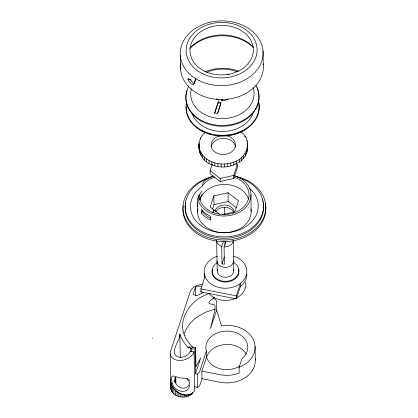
<?xml version="1.0" encoding="UTF-8"?>
<svg xmlns="http://www.w3.org/2000/svg" width="418" height="418" viewBox="0 0 418 418"><rect width="100%" height="100%" fill="white"/><g stroke="black" fill="none" stroke-linecap="round" stroke-linejoin="round"><path stroke-width="0.63" d="M170.696 381.765L170.22 352.254L190.253 291.607C191.413 288.399 194.443 286.262 197.583 285.238A10.257 7.399 -19.9 0 1 202.119 284.616M250.967 194.746L251.056 214.194L249.431 219.215L247.759 221.974A26.809 20.952 -1 0 1 238.009 229.759L231.562 231.933L224.628 232.727A26.809 20.952 -1 0 1 211.2 230.083L205.619 226.817L201.324 222.533A26.809 20.952 -1 0 1 197.641 212.098L197.897 209.057M205.269 132.323C194.13 141.08 198.367 160.742 211.884 164.749C226.107 171.542 250.408 162.565 247.278 144.304M199.224 150.793L199.093 142.831M189.751 385.307C186.945 396.739 172.195 390.386 171.829 381.038M199.172 147.904C202.652 162.419 221.226 167.095 233.814 162.079C246.824 158.725 252.968 140.375 241.16 131.9M174.933 381.529L175.832 377.37L175.926 383.04M170.957 386.023C169.473 396.959 186.078 400.543 192.526 393.411L192.782 392.601M175.826 377.067L175.158 380.181A7.289 5.674 39.5 0 0 174.928 381.226M214.209 297.569L209.982 300.876L209.01 302.345A2.884 1.662 -29.3 0 0 209.021 303.071L210.035 303.87L213.964 304.612L215.035 305.892L215.087 309.142L210.473 328.6L216.665 310.004L216.519 301.441A3.657 2.2 18.4 0 0 215.213 299.434L213.159 297.94M175.111 377.48C172.843 386.326 185.644 393.098 189.746 383.416M218.222 101.877L214.544 112.928L217.355 113.482L221.033 102.431L218.222 101.877L218.243 102.791L214.763 113.226M221.791 99.427L221.399 100.613L222.449 100.707A8.773 6.855 -1 0 0 228.223 98.935M217.778 113.163L220.845 103.957M222.031 101.114L222.622 99.332M235.747 163.616L237.252 164.765L237.304 167.806L233.751 178.476L220.187 181.485L210.17 173.825L210.113 170.784L212.287 164.269M222.454 214.617L234.775 211.884L238.485 200.744L228.024 192.745L213.849 195.89L210.139 207.03L219.607 214.267M212.558 208.963L214.006 204.632L213.849 195.89M212.746 212.767L213.708 209.883L213.765 212.924M206.419 351.35L206.518 357.129L201.863 371.121L219.784 374.653A28.272 22.097 -1 0 0 238.171 373.42L239.164 373.06L239.065 367.281L241.917 358.707L242.487 358.221A20.963 16.38 -1 0 0 232.11 331.558A20.963 16.38 -1 0 0 206.346 351.099L199.449 372.286L197.317 374.115L195.446 373.749L200.713 357.928L195.911 366.743L195.572 347.28L188.795 346.987L188.816 348.22C184.96 344.239 181.725 339.547 179.855 334.301C180.419 340.268 169.097 352.04 177.399 356.627A8.391 6.056 -19.9 0 0 183.575 356.888C186.318 356.115 188.999 354.328 190.012 351.559L194.088 351.737L194.757 389.9A11.108 8.642 39.5 0 1 193.638 391.985C191.104 395.141 186.475 395.454 182.828 394.42A14.808 11.521 39.5 0 1 177.007 391.53C174.024 389.262 171.552 386.086 170.81 382.35M201.471 286.466A6.422 4.629 -19.9 0 0 197.573 286.325L195.598 287.014L193.21 294.183L194.731 295.035A6.432 4.64 -19.9 0 0 197.693 295.343L203.284 292.454M233.751 178.476L233.699 175.435L237.252 164.765M236.316 298.901L236.264 295.86L240.423 283.373L240.475 286.414L236.316 298.901L200.938 291.931L200.886 288.89L205.045 276.402M200.938 291.931L201.335 290.74M225.924 241.27L224.079 246.813L224.382 264.296L222.026 263.831L221.723 246.348L223.364 241.421M190.989 352.029L190.995 348.602L188.795 346.987M222.026 263.831L224.283 257.06M195.446 373.749L195.013 348.962L195.572 347.28M201.863 371.121L201.993 378.724L199.684 385.668L197.552 387.496L194.652 386.619M193.91 83.919L195.823 78.746L193.79 84.008M194.088 351.737C192.541 355.969 188.429 358.707 184.233 359.893A12.848 9.269 -19.9 0 1 174.787 359.485C172.441 358.477 170.481 356.366 170.204 353.753M201.439 213.117L201.377 209.319A26.815 20.952 -1 0 0 210.489 216.278L210.557 220.082A26.815 20.952 -1 0 1 201.439 213.117L202.49 211.487L202.469 210.223M193.654 84.321L193.09 84.493L191.815 84.002A7.738 4.138 62 0 1 190.357 82.884L188.764 80.998L187.98 79.174A1.583 0.559 60.7 0 1 187.995 78.814L188.722 78.715L190.3 79.864M170.69 381.462C171.62 390.961 184.014 398.861 192.526 393.411M240.475 286.414L240.726 286.236A21.328 16.668 -1 0 0 246.876 274.375M215.087 309.142L206.121 311.99L198.148 316.301A43.874 34.286 -1 0 0 184.275 333.757M210.113 170.784L220.129 178.444L233.699 175.435M214.006 204.632L228.176 201.486L236.149 207.579M190.937 348.79L195.013 348.962M224.079 246.813L225.004 246.897A8.287 6.479 -1 0 0 233.239 240.319L233.766 270.728M190.467 79.556L187.98 79.174L191.13 79.77M227.434 74.221L229.116 74.55M218.243 102.791L221.049 103.34M200.886 288.89L236.264 295.86M201.993 378.724L219.915 382.256A28.272 22.097 -1 0 0 255.215 358.701M219.037 100.148L218.055 99.845A8.773 6.855 -1 0 1 216.231 98.773M221.723 246.348L220.856 246.077A8.287 6.479 -1 0 1 216.665 240.517L217.193 270.927M193.743 83.846L191.768 81.285M253.392 47.276C245.512 38.916 233.803 35.039 222.501 34.95A38.999 30.477 -1 0 0 190.336 47.741M202.49 211.487L203.049 212.234A24.861 19.432 -1 0 0 210.876 218.442M190.023 382.878L187.102 378.703M216.665 310.004L221.451 325.784A28.272 22.097 -1 0 1 253.663 340.32A28.272 22.097 -1 0 1 239.065 367.281M189.636 380.479C188.152 377.747 184.119 378.525 181.48 377.982A12.19 9.525 -1 0 1 177.707 377.24C174.149 375.886 169.969 374.376 171.808 380.641M197.918 206.617L197.735 205.724A26.815 20.952 -1 0 1 202.098 191.068M263.047 51.074L263.288 64.957M255.074 346.491L255.309 359.872M247.581 143.301L247.67 148.735M247.106 140.782L247.127 141.942M247.226 148.374L247.278 151.259M246.406 150.841L246.453 153.73M244.901 136.022L244.922 137.177M245.173 153.202L245.22 156.092M243.548 155.418L243.595 158.307M241.557 157.45L241.609 160.34M239.248 159.258L239.295 162.147M236.651 160.81L236.698 163.699M233.814 162.079L233.866 164.969M230.788 163.041L230.84 165.93M227.632 163.684L227.685 166.573M228.024 192.745L228.176 201.486M224.398 163.992L224.445 166.881M224.372 207.307L224.497 214.277M224.973 241.703L225.03 244.911M221.143 163.96L221.195 166.85M220.129 178.444L220.187 181.485M217.924 163.59L217.977 166.479M214.805 162.884L214.857 165.774M211.832 161.865L211.884 164.749M209.068 160.538L209.12 163.428M206.555 158.939L206.607 161.823M204.345 157.084L204.397 159.974M202.469 155.021L202.521 157.905M200.734 137.893L200.755 139.053M200.964 152.774L201.016 155.658M199.861 150.386L199.909 153.275M198.937 144.325L198.963 148.249M197.484 202.991L197.641 212.098M197.317 374.115L197.552 387.496M195.598 287.014L195.744 295.432M190.995 348.602L191.052 351.846M190.373 394.639L190.378 395.083M188.67 395.104L188.685 395.945M186.815 395.271L186.836 396.577M180.32 55.458L180.566 69.336M184.85 395.146L184.881 396.969M182.833 394.723L182.875 397.1M179.855 334.301L180.262 357.609M180.822 394.017L180.869 396.975M178.862 393.045L178.925 396.588M177.013 391.838L177.086 395.961M175.163 380.485L175.194 382.339M175.325 390.422L175.408 395.099M175.022 380.997L175.043 382.23M173.846 388.844L173.94 394.038M172.613 387.141L172.712 392.795M171.662 385.359L171.767 391.415M171.014 383.552L171.129 389.926M170.816 382.653L170.931 389.158M170.748 382.501L170.706 380.046L170.81 388.374M152.204 337.864L152.215 338.627M253.115 87.576A31.69 24.766 -1 0 1 222.935 118.607A31.69 24.766 -1 0 1 191.423 88.82M206.654 72.46A31.69 24.766 -1 0 1 236.588 71.614M255.9 85.141A36.565 28.576 -1 0 1 222.689 125.463A36.565 28.576 -1 0 1 188.795 85.946M205.63 71.63A36.565 28.576 -1 0 1 238.824 71.232M258.528 92.749A36.565 28.576 -1 0 1 223.087 126.22A36.565 28.576 -1 0 1 186.203 94.207M186.313 93.616A36.565 28.576 -1 0 1 187.081 90.68M256.772 87.561A36.565 28.576 -1 0 1 257.498 89.259M257.707 89.833A36.565 28.576 -1 0 1 258.397 92.159M245.068 129.418A35.342 27.619 -1 0 1 244.102 130.024M242.09 131.153A35.342 27.619 -1 0 1 239.984 132.172M238.897 132.637A35.342 27.619 -1 0 1 236.666 133.478M234.953 134.026A35.342 27.619 -1 0 1 232.612 134.653M232.016 134.789A35.342 27.619 -1 0 1 230.825 135.035M229.618 135.249A35.342 27.619 -1 0 1 228.406 135.432M225.955 135.698A35.342 27.619 -1 0 1 218.572 135.688M216.738 135.495A35.342 27.619 -1 0 1 214.92 135.228M210.197 134.157A35.342 27.619 -1 0 1 207.365 133.232M203.592 131.613A35.342 27.619 -1 0 1 201.565 130.531M258.7 102.556A36.565 28.576 -1 0 1 224.785 135.97A36.565 28.576 -1 0 1 186.109 106.402M186.287 104.61A36.565 28.576 -1 0 1 186.485 103.424M253.298 112.677A31.69 24.766 -1 0 1 223.405 131.451A31.69 24.766 -1 0 1 192.369 114.276M258.69 101.793A36.565 28.576 -1 0 1 222.862 135.27A36.565 28.576 -1 0 1 186.47 102.661M225.114 135.542A12.19 9.525 -1 0 1 233.547 150.036A12.19 9.525 -1 0 1 213.107 150.281A12.19 9.525 -1 0 1 221.294 135.584M211.242 146.76A12.19 9.525 -1 0 1 223.656 138.332A12.19 9.525 -1 0 1 235.491 147.094M193.252 347.604A43.874 34.286 -1 0 1 184.557 335.466M209.089 293.561A43.874 34.286 -1 0 0 196.288 300.228A42.986 31.016 -19.9 0 0 184.526 335.476M206.769 356.831A20.963 16.38 -1 0 1 225.49 344.5A20.963 16.38 -1 0 1 246.322 354.245M239.707 366.121A20.963 16.38 -1 0 1 206.518 357.129M170.654 380.589A11.108 8.642 39.6 0 1 170.701 379.743M265.284 203.618A41.439 32.385 -1 0 1 225.406 241.547A41.439 32.385 -1 0 1 183.246 205.724M249.52 188.33A33.895 26.486 -1 0 1 247.054 225.762A33.895 26.486 -1 0 1 199.187 224.158A33.895 26.486 -1 0 1 201.659 186.726M251.009 208.723A26.809 20.952 -1 0 1 251.26 211.456M215.035 210.771A9.75 7.618 -1 0 1 224.884 205.013A9.75 7.618 -1 0 1 234.075 211.278M234.252 175.586A26.815 20.952 -1 0 1 241.076 211.21A26.815 20.952 -1 0 1 197.787 199.015L199.323 194.407A24.861 19.432 -1 0 0 219.972 214.251A24.861 19.432 -1 0 0 247.942 200.572A24.861 19.432 -1 0 0 234.346 177.274M213.201 176.02A26.815 20.952 -1 0 0 203.503 181.851L201.967 186.459A24.861 19.432 -1 0 1 214.941 177.086M215.625 211.827A9.75 7.618 -1 0 1 224.926 207.291A9.75 7.618 -1 0 1 233.699 212.313M199.705 199.971A24.861 19.432 -1 0 1 202.098 194.062M199.956 200.159A24.861 19.432 -1 0 1 223.844 184.463A24.861 19.432 -1 0 1 248.464 199.114M237.445 177.258A39.224 30.655 -1 0 1 256.359 223.745A39.224 30.655 -1 0 1 193.821 225.694A39.224 30.655 -1 0 1 208.99 178.141M235.433 176.323A41.439 32.385 -1 0 1 258.476 225.777A41.439 32.385 -1 0 1 190.958 226.984A41.439 32.385 -1 0 1 212.198 176.741M263.204 203.007A39.224 30.655 -1 0 1 225.349 238.25A39.224 30.655 -1 0 1 185.326 205.039M185.582 203.394A39.224 30.655 -1 0 1 185.811 202.296M262.703 200.833A39.224 30.655 -1 0 1 262.979 201.915M190.289 79.828A7.738 1.975 50.1 0 1 191.773 81.259M263.178 63.829A41.439 32.385 -1 0 1 221.477 99.536A41.439 32.385 -1 0 1 180.769 63.693M189.866 48.488A40.144 31.371 -1 0 1 253.444 47.5M233.594 260.848A8.287 6.479 -1 0 1 225.365 267.421L221.216 266.606A8.287 6.479 -1 0 1 217.02 261.046M245.643 282.375A20.111 15.717 -1 0 1 236.452 297.882M235.318 298.41A20.111 15.717 -1 0 1 208.718 293.17M233.474 269.056A8.287 6.479 -1 0 1 225.537 277.306A8.287 6.479 -1 0 1 217.464 269.249M233.526 256.093A21.328 16.668 -1 0 1 240.674 283.195L238.589 284.658A21.328 16.668 -1 0 1 205.849 278.205L204.935 276.152A21.328 16.668 -1 0 1 217.203 256.286M238.903 271.428A13.407 10.476 -1 0 1 223.834 281.998A13.407 10.476 -1 0 1 212.522 269.035M238.589 269.249A13.407 10.476 -1 0 1 238.877 270.885M233.286 262.258A13.407 10.476 -1 0 1 235.658 277.578A13.407 10.476 -1 0 1 215.902 278.226A13.407 10.476 -1 0 1 216.973 262.791M204.423 277.061A21.328 16.668 -1 0 1 204.313 273.252M204.742 71.248A31.69 24.766 -1 0 0 253.292 50.912A31.69 24.766 -1 0 0 206.853 28.367A31.69 24.766 -1 0 0 204.742 71.248M202.5 73.672A35.493 27.74 -1 0 0 257.086 51.2A35.493 27.74 -1 0 0 205.306 25.655A35.493 27.74 -1 0 0 202.5 73.672M199.349 80.695A41.439 32.385 -1 0 0 263.074 54.465A41.439 32.385 -1 0 0 202.625 24.636A41.439 32.385 -1 0 0 199.349 80.695"/></g></svg>
